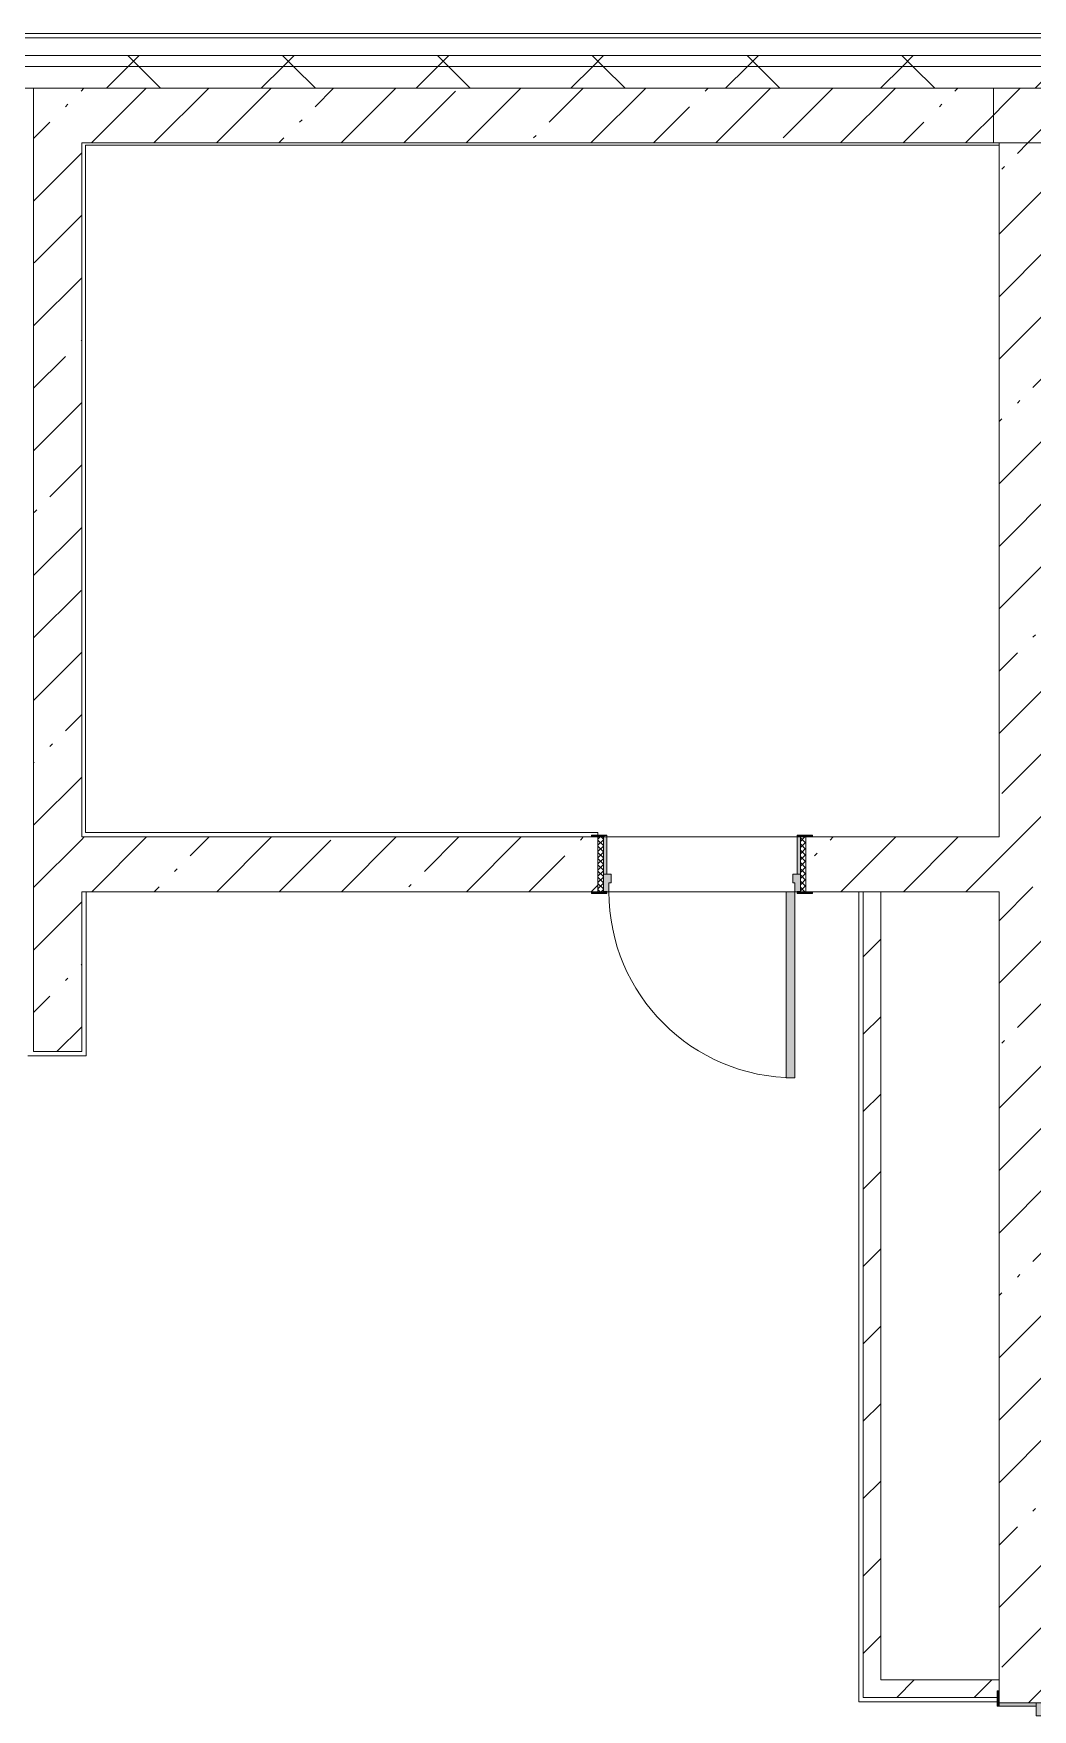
# Model space of a CAD drawing. Header units: millimetres. Extents: x 957 to 217451, y -8553 to 29000.
# Drawn here: x 175191 to 179754, y 19695 to 27350 of the extents above; entities that cross this region are included whole.
import ezdxf

# ---------------------------------------------------------------- set-up
doc = ezdxf.new("R2010")
doc.units = ezdxf.units.MM
for name, color, linetype, lineweight, true_color in [('A-DOOR-3', 7, 'Continuous', 5, 0xaaaaaa), ('A-DOOR-4', 7, 'Continuous', 5, 0xe2e2e2), ('A-DOOR-FRAM-3', 7, 'Continuous', 5, 0xe2e2e2), ('A-DOOR-FRAM-4', 7, 'Continuous', 5, 0xaaaaaa), ('A-FLOR-2', 7, 'Continuous', 5, 0xaaaaaa)]:
    doc.layers.add(name, color=color, linetype=linetype, lineweight=lineweight, true_color=true_color)
for name, color, linetype, lineweight in [('A-WALL', 7, 'Continuous', 9), ('A-WALL-2', 7, 'Continuous', 5), ('I-WALL-2', 7, 'Continuous', 5)]:
    doc.layers.add(name, color=color, linetype=linetype, lineweight=lineweight)
pattern_1 = [(45, (90440.9, 0), (-353.5534, 353.5534), []), (135, (90440.9, 0), (-353.5534, -353.5534), [])]
pattern_2 = [(45, (90440.88, 0), (-285.1231, 285.1231), []), (45, (90726, 0), (-285.1231, 285.1231), [504.031, -100.806, 16.764, -84.042])]
pattern_3 = [(45, (90440.88, 0), (-176.7767, 176.7767), [])]

# ---------------------------------------------------------------- blocks, each defined once
blk = doc.blocks.new('110_Дверь_СКБ_2Ст - Д-1_л_Лестничная клетка EIS60 2-32359692-3_2_1_птичка')
at = {"layer": 'A-DOOR-4'}
for points in [[(662.5, 146), (662.5, 1025), (612.5, 1025), (612.5, 125), (662.5, 125.4)], [(-587.5, 146), (-587.5, 525), (-637.5, 519.8), (-637.5, 125), (-587.5, 125.4)], [(712.5, 45), (697.5, 45), (697.5, -125), (712.5, -125)]]:
    blk.add_hatch(color=256, dxfattribs=at).paths.add_polyline_path(points)
h = blk.add_hatch(color=256, dxfattribs=at)
h.paths.add_polyline_path([(712.5, 75), (712.5, 125), (662.5, 125), (662.5, 75), (652.5, 75), (652.5, 45), (712.5, 45)])
h.paths.add_polyline_path([(-627.5, 45), (-627.5, 75), (-637.5, 75), (-637.5, 125), (-687.5, 124.1), (-687.5, 45), (-637.5, 45)])
at = {"layer": 'A-DOOR-FRAM-3'}
for points in [[(-672.5, 125.4), (-672.5, 133), (-742.5, 133), (-742.5, 125), (-672.5, 125)], [(767.5, 133), (697.5, 133), (697.5, 125), (767.5, 125)], [(-672.5, -125), (-672.5, 45), (-687.5, 45), (-687.5, -125)], [(-672.5, -125), (-742.5, -125), (-742.5, -133), (-672.5, -133)], [(767.5, -125), (697.5, -125), (697.5, -133), (767.5, -133)]]:
    blk.add_hatch(color=256, dxfattribs=at).paths.add_polyline_path(points)
at = {"layer": 'A-DOOR-3'}
for p, q in [((662.5, 1025), (612.5, 1025)), ((612.5, 1025), (612.5, 125)), ((662.5, 125), (662.5, 1025)), ((-637.5, 525), (-637.5, 125)), ((-587.5, 525), (-637.5, 525)), ((-587.5, 125), (-587.5, 525)), ((-637.5, 125), (-587.5, 125)), ((612.5, 125), (662.5, 125))]:
    blk.add_line(p, q, dxfattribs=at)
for centre, radius, start, end in [((662.5, 125), 900, 90, 180), ((-637.5, 125), 400, 360, 90)]:
    blk.add_arc(centre, radius, start, end, dxfattribs=at)
at = {"layer": 'A-DOOR-FRAM-4'}
for p, q in [((-672.5, 133), (-742.5, 133)), ((-742.5, 133), (-742.5, 125)), ((-742.5, 125), (-672.5, 125)), ((-637.5, 125), (-687.5, 125)), ((-687.5, 125), (-687.5, 45)), ((-672.5, 125), (-672.5, 133)), ((-637.5, 75), (-637.5, 125)), ((662.5, 125), (662.5, 75)), ((712.5, 125), (662.5, 125)), ((767.5, 133), (697.5, 133)), ((697.5, 133), (697.5, 125)), ((697.5, 125), (767.5, 125)), ((712.5, 45), (712.5, 125)), ((767.5, 125), (767.5, 133)), ((-687.5, 45), (-627.5, 45)), ((-672.5, 45), (-687.5, 45)), ((-687.5, 45), (-687.5, -125)), ((-672.5, -125), (-672.5, 45)), ((-627.5, 75), (-637.5, 75)), ((-627.5, 45), (-627.5, 75)), ((662.5, 75), (652.5, 75)), ((652.5, 75), (652.5, 45)), ((652.5, 45), (712.5, 45)), ((712.5, 45), (697.5, 45)), ((697.5, 45), (697.5, -125)), ((712.5, -125), (712.5, 45)), ((-672.5, -125), (-742.5, -125)), ((-742.5, -125), (-742.5, -133)), ((-742.5, -133), (-672.5, -133)), ((-687.5, -125), (-672.5, -125)), ((-672.5, -133), (-672.5, -125)), ((697.5, -125), (712.5, -125)), ((767.5, -125), (697.5, -125)), ((697.5, -125), (697.5, -133)), ((697.5, -133), (767.5, -133)), ((767.5, -133), (767.5, -125))]:
    blk.add_line(p, q, dxfattribs=at)
blk = doc.blocks.new('110_Дверь_СКБ_1Ст_Внутренняя1 - Д-8а 950x2100h _книгохранилище_ огнестойкая дверь_-32656878-3_2_1_птичка')
at = {"layer": 'A-DOOR-3'}
h = blk.add_hatch(dxfattribs=at)
h.set_pattern_fill('FP_128', color=256, style=0, pattern_type=2)
h.set_pattern_definition([(225, (1826.41, -189.685), (-14.14214, 14.14214), []), (135, (1826.41, -189.685), (14.14214, 14.14214), [])])
h.paths.add_polyline_path([(462.5, -125), (487.5, -125), (487.5, 125), (462.5, 125), (462.5, 118.4)])
at = {"layer": 'A-DOOR-4'}
h = blk.add_hatch(color=256, dxfattribs=at)
h.paths.add_polyline_path([(-412.5, -125), (-412.5, -85), (-402.5, -85), (-402.5, -45), (-437.5, -45), (-437.5, -125), (-422.5, -125)])
h.paths.add_polyline_path([(447.5, -125), (462.5, -125), (462.5, -45), (427.5, -45), (427.5, -85), (437.5, -85), (437.5, -125)])
at = {"layer": 'A-DOOR-FRAM-3'}
for points in [[(-492.5, 125), (-422.5, 129.2), (-422.5, 133), (-492.5, 133)], [(-437.5, -45), (-422.5, -45), (-422.5, 125), (-437.5, 125)], [(487.5, 125), (517.5, 125), (517.5, 133), (447.5, 133), (447.5, 125), (462.5, 125)], [(447.5, -45), (462.5, -45), (462.5, 125), (447.5, 125), (447.5, 114.5)], [(-492.5, -133), (-422.5, -133), (-422.5, -125), (-492.5, -125)], [(397.5, -975), (437.5, -975), (437.5, -125), (397.5, -125), (397.5, -765)], [(517.5, -133), (517.5, -125), (447.5, -125), (447.5, -133), (487.5, -133)]]:
    blk.add_hatch(color=256, dxfattribs=at).paths.add_polyline_path(points)
at = {"layer": 'A-DOOR-FRAM-4'}
h = blk.add_hatch(dxfattribs=at)
h.set_pattern_fill('FP_129', color=256, style=0, pattern_type=2)
h.set_pattern_definition([(315, (-296.384, -189.685), (-14.1421, -14.1421), []), (225, (-296.384, -189.685), (-14.1421, 14.1421), [])])
h.paths.add_polyline_path([(-462.5, -125), (-437.5, -125), (-437.5, 125), (-462.5, 125)])
at = {"layer": 'A-DOOR-3'}
for p, q in [((397.5, -125), (437.5, -125)), ((397.5, -975), (397.5, -125)), ((437.5, -125), (437.5, -975)), ((437.5, -975), (397.5, -975))]:
    blk.add_line(p, q, dxfattribs=at)
blk.add_arc((437.5, -125), 850, 180, 270, dxfattribs=at)
at = {"layer": 'A-DOOR-FRAM-4'}
for p, q in [((-492.5, 133), (-422.5, 133)), ((-492.5, 125), (-492.5, 133)), ((-422.5, 125), (-492.5, 125)), ((-462.5, 125), (-437.5, 125)), ((-462.5, -125), (-462.5, 125)), ((-437.5, 125), (-437.5, -125)), ((-437.5, 125), (-422.5, 125)), ((-437.5, -45), (-437.5, 125)), ((-422.5, 133), (-422.5, 125)), ((-422.5, 125), (-422.5, -45)), ((447.5, 125), (447.5, 133)), ((447.5, 133), (517.5, 133)), ((447.5, -45), (447.5, 125)), ((447.5, 125), (462.5, 125)), ((517.5, 125), (447.5, 125)), ((462.5, -125), (462.5, 125)), ((462.5, 125), (487.5, 125)), ((462.5, 125), (462.5, -45)), ((487.5, 125), (487.5, -125)), ((517.5, 133), (517.5, 125)), ((-437.5, -45), (-402.5, -45)), ((-437.5, -125), (-437.5, -45)), ((-422.5, -45), (-437.5, -45)), ((-402.5, -45), (-402.5, -85)), ((427.5, -45), (462.5, -45)), ((427.5, -85), (427.5, -45)), ((462.5, -45), (447.5, -45)), ((462.5, -45), (462.5, -125)), ((-492.5, -125), (-422.5, -125)), ((-492.5, -133), (-492.5, -125)), ((-422.5, -133), (-492.5, -133)), ((-437.5, -125), (-462.5, -125)), ((-437.5, -124), (-422.5, -124)), ((-437.5, -125), (-437.5, -124)), ((-412.5, -125), (-437.5, -125)), ((-422.5, -125), (-437.5, -125)), ((-422.5, -124), (-422.5, -125)), ((-422.5, -125), (-422.5, -133)), ((-412.5, -85), (-412.5, -125)), ((-402.5, -85), (-412.5, -85)), ((437.5, -85), (427.5, -85)), ((437.5, -125), (437.5, -85)), ((462.5, -125), (437.5, -125)), ((447.5, -125), (447.5, -124)), ((447.5, -124), (462.5, -124)), ((462.5, -125), (447.5, -125)), ((447.5, -133), (447.5, -125)), ((447.5, -125), (517.5, -125)), ((517.5, -133), (447.5, -133)), ((462.5, -124), (462.5, -125)), ((487.5, -125), (462.5, -125)), ((517.5, -125), (517.5, -133))]:
    blk.add_line(p, q, dxfattribs=at)

msp = doc.modelspace()

# ---------------------------------------------------------------- hatches: boundary and pattern name
at = {"layer": 'A-WALL-2'}
h = msp.add_hatch(dxfattribs=at)
h.set_pattern_fill('FP_60', color=256, style=0, pattern_type=2)
h.set_pattern_definition(pattern_1)
h.paths.add_polyline_path([(183650.9, 27200), (183650.9, 27250), (170790.9, 27250), (170790.9, 27200), (183600.9, 27200)])
h.paths.add_polyline_path([(167690.9, 27200), (167690.9, 27250), (166790.9, 27250), (166790.9, 27200), (167190.9, 27200)])
h.paths.add_polyline_path([(156600.9, 27200), (157550.9, 27200), (157550.9, 27250), (153300.9, 27250), (153300.9, 27200), (154767.4, 27200)])
h.paths.add_polyline_path([(164690.9, 27200), (164690.9, 27250), (163350.9, 27250), (163350.9, 27200), (164501.9, 27200)])
h.paths.add_polyline_path([(160750.9, 27200), (161250.9, 27200), (161250.9, 27250), (160050.9, 27250), (160050.9, 27200), (160360.6, 27200)])
h.paths.add_polyline_path([(151038.6, 27200), (152400.9, 27200), (152400.9, 27250), (150300.9, 27250), (150300.9, 27200)])
h.paths.add_polyline_path([(149400.9, 27200), (149400.9, 27250), (148300.9, 27250), (148300.9, 27200), (149174.2, 27200)])
h.paths.add_polyline_path([(144513.2, 27200), (145200.9, 27200), (145200.9, 27250), (143700.9, 27250), (143700.9, 27200)])
h.paths.add_polyline_path([(140784.3, 27200), (141200.9, 27200), (141200.9, 27250), (140101.2, 27250), (140101.2, 27200)])
h.paths.add_polyline_path([(139201.2, 27200), (139201.2, 27250), (138100.9, 27250), (138100.9, 27200), (138919.9, 27200)])
h.paths.add_polyline_path([(135000.9, 27200), (135000.9, 27250), (132500.9, 27250), (132500.9, 27200), (134258.9, 27200)])
h = msp.add_hatch(dxfattribs=at)
h.set_pattern_fill('FP_60', color=256, style=0, pattern_type=2)
h.set_pattern_definition(pattern_1)
h.paths.add_polyline_path([(183600.9, 27100), (183600.9, 27200), (170790.9, 27200), (170790.9, 27100), (183500.9, 27100)])
h.paths.add_polyline_path([(138600.9, 27100), (139201.2, 27100.1), (139201.2, 27200), (138100.9, 27200), (138100.9, 27100)])
h.paths.add_polyline_path([(134258.9, 27100), (135000.9, 27100), (135000.9, 27200), (132600.9, 27200), (132600.9, 27100), (133200.9, 27100)])
h.paths.add_polyline_path([(140101.2, 27100), (141200.9, 27100), (141200.9, 27200), (140101.2, 27200), (140101.2, 27136.8)])
h.paths.add_polyline_path([(143700.9, 27100), (145200.9, 27100), (145200.9, 27200), (143700.9, 27200), (143700.9, 27140)])
h.paths.add_polyline_path([(153300.9, 27100), (157550.9, 27100), (157550.9, 27200), (153300.9, 27200)])
h.paths.add_polyline_path([(152400.9, 27100), (152400.9, 27200), (150300.9, 27200), (150300.9, 27100), (151970.8, 27100)])
h.paths.add_polyline_path([(148300.9, 27100), (149400.9, 27100), (149400.9, 27200), (148300.9, 27200), (148300.9, 27140)])
h.paths.add_polyline_path([(167690.9, 27100), (167690.9, 27200), (166790.9, 27200), (166790.9, 27100), (167190.9, 27100)])
h.paths.add_polyline_path([(164501.9, 27100), (164690.9, 27100), (164690.9, 27200), (163350.9, 27200), (163350.9, 27100), (164500.9, 27100)])
h.paths.add_polyline_path([(160050.9, 27100), (161250.9, 27100), (161250.9, 27200), (160050.9, 27200), (160050.9, 27140)])
at = {"layer": 'I-WALL-2'}
h = msp.add_hatch(dxfattribs=at)
h.set_pattern_fill('FP_57', color=256, style=0, pattern_type=2)
h.set_pattern_definition(pattern_2)
h.paths.add_polyline_path([(175275.9, 26850), (179600.9, 26850), (179600.9, 27100), (175190.9, 27100), (175190.9, 26850)])
h = msp.add_hatch(dxfattribs=at)
h.set_pattern_fill('FP_57', color=256, style=0, pattern_type=2)
h.set_pattern_definition(pattern_2)
h.paths.add_polyline_path([(179832, 17270), (179850.9, 17270), (179850.9, 18325), (179600.9, 18325), (179600.9, 17270), (179800.9, 17270)])
h.paths.add_polyline_path([(179600.9, 19725), (179850.9, 19725), (179850.9, 27100), (179832.6, 26850), (179600.9, 26850), (179600.9, 19730)])
h = msp.add_hatch(dxfattribs=at)
h.set_pattern_fill('FP_57', color=256, style=0, pattern_type=2)
h.set_pattern_definition(pattern_2)
h.paths.add_polyline_path([(179850.9, 27100), (179600.9, 27100), (179603.7, 26850), (179833.8, 26850)])
h.paths.add_polyline_path([(179850.9, 26850), (183250.9, 26850), (183250.9, 27100), (179850.9, 27100)])
h = msp.add_hatch(dxfattribs=at)
h.set_pattern_fill('FP_57', color=256, style=0, pattern_type=2)
h.set_pattern_definition(pattern_2)
h.paths.add_polyline_path([(175190.9, 22700), (175410.9, 22700), (175410.9, 26850), (175190.9, 26850), (175190.9, 22790)])
h = msp.add_hatch(dxfattribs=at)
h.set_pattern_fill('FP_57', color=256, style=0, pattern_type=2)
h.set_pattern_definition(pattern_2)
h.paths.add_polyline_path([(175410.9, 23430), (177768.9, 23430), (177768.9, 23680), (175410.9, 23680)])
h.paths.add_polyline_path([(179004.7, 23430), (179600.9, 23430), (179600.9, 23680), (178718.9, 23680), (178718.9, 23430), (178980.9, 23430)])
h = msp.add_hatch(dxfattribs=at)
h.set_pattern_fill('FP_62', color=256, style=0, pattern_type=2)
h.set_pattern_definition(pattern_3)
h.paths.add_polyline_path([(179060.9, 19750), (179060.9, 23430), (178980.9, 23430), (178980.9, 19750), (179004.7, 19750)])
h = msp.add_hatch(dxfattribs=at)
h.set_pattern_fill('FP_62', color=256, style=0, pattern_type=2)
h.set_pattern_definition(pattern_3)
h.paths.add_polyline_path([(179580.9, 19750), (179592.9, 19750), (179592.9, 19780), (179600.9, 19780), (179600.9, 19830), (179060.9, 19830), (179060.9, 19750), (179135.3, 19750)])

# ---------------------------------------------------------------- linework, layer by layer
at = {"layer": 'A-FLOR-2'}
for p, q in [((179600.9, 26840), (175428.9, 26840)), ((175428.9, 26840), (175428.9, 23700)), ((175428.9, 23700), (177768.9, 23700)), ((177768.9, 23700), (177768.9, 23688)), ((175430.9, 23430), (175430.9, 22680)), ((178960.9, 19730), (178960.9, 23430)), ((175430.9, 22680), (175165.5, 22680)), ((179592.9, 19730), (178960.9, 19730))]:
    msp.add_line(p, q, dxfattribs=at)
at = {"layer": 'A-WALL'}
for p, q in [((183730.9, 27330), (170790.9, 27330)), ((183650.9, 27250), (170790.9, 27250)), ((183600.9, 27200), (170790.9, 27200)), ((179060.9, 23430), (178980.9, 23430)), ((179600.9, 19780), (179600.9, 19830))]:
    msp.add_line(p, q, dxfattribs=at)
at = {"layer": 'A-WALL-2'}
for p, q in [((183750.9, 27350), (160050.9, 27350)), ((183250.9, 27100), (160050.9, 27100))]:
    msp.add_line(p, q, dxfattribs=at)
at = {"layer": 'I-WALL-2'}
for p, q in [((175190.9, 27100), (175190.9, 22700)), ((179600.9, 27100), (175190.9, 27100)), ((183250.9, 27100), (179575.9, 27100)), ((179575.9, 27100), (179575.9, 26850)), ((175410.9, 23680), (175410.9, 26850)), ((175410.9, 26850), (179600.9, 26850)), ((179575.9, 26850), (183250.9, 26850)), ((179600.9, 26850), (179600.9, 23680)), ((177738.9, 23680), (175410.9, 23680)), ((177808.9, 23680), (178678.9, 23680)), ((179600.9, 23680), (178748.9, 23680)), ((175410.9, 22700), (175410.9, 23430)), ((175410.9, 23430), (177738.9, 23430)), ((178628.9, 23430), (177818.9, 23430)), ((178748.9, 23430), (178980.9, 23430)), ((178980.9, 23430), (178980.9, 19750)), ((179060.9, 19830), (179060.9, 23430)), ((179060.9, 23430), (179600.9, 23430)), ((179600.9, 23430), (179600.9, 19830)), ((175190.9, 22700), (175410.9, 22700)), ((179600.9, 19830), (179060.9, 19830)), ((178980.9, 19750), (179592.9, 19750))]:
    msp.add_line(p, q, dxfattribs=at)

# ---------------------------------------------------------------- block references
at = {"layer": 'A-DOOR-3'}
msp.add_blockref('110_Дверь_СКБ_1Ст_Внутренняя1 - Д-8а 950x2100h _книгохранилище_ огнестойкая дверь_-32656878-3_2_1_птичка', (178231.4, 23555), dxfattribs=at)
at = {"layer": 'A-DOOR-3', "rotation": 269.9999999999998}
msp.add_blockref('110_Дверь_СКБ_2Ст - Д-1_л_Лестничная клетка EIS60 2-32359692-3_2_1_птичка', (179725.9, 19037.5), dxfattribs=at)

doc.saveas('drawing.dxf')
